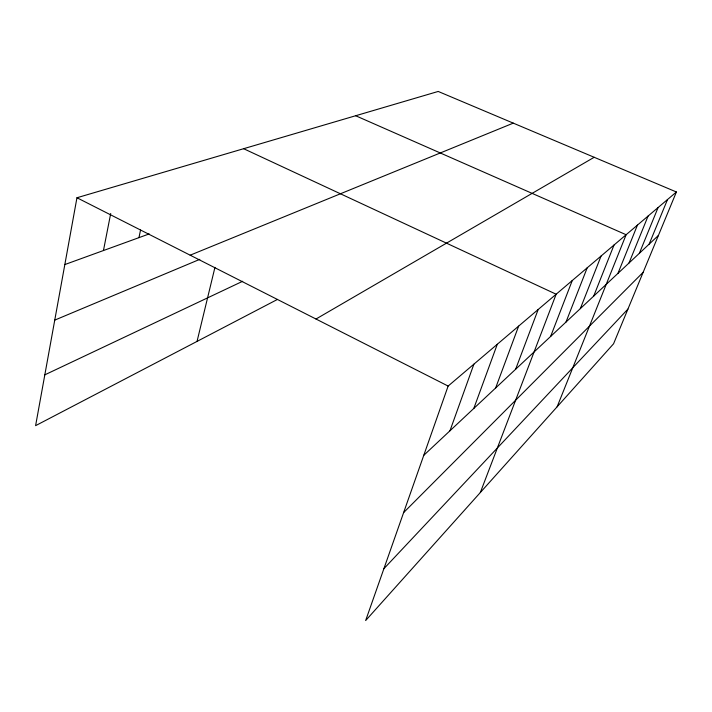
<?xml version="1.0" encoding="UTF-8"?>
<svg xmlns="http://www.w3.org/2000/svg" width="712" height="712" viewBox="0 0 712 712"><rect width="100%" height="100%" fill="white"/><g stroke="black" fill="none" stroke-linecap="round" stroke-linejoin="round"><path stroke-width="1.07" d="M676.4 191.982L448.133 386.064L365.648 620.553L613.566 343.789L676.4 191.982L438.209 91.448L76.958 197.749L35.6 425.66L277.511 299.405M103.454 250.535L110.707 213.484M138.956 237.639L140.549 230.038M197.046 341.395L214.944 267.374M449.957 430.787L473.898 364.161M473.809 408.439L497.296 344.261M495.614 388.013L518.639 326.114M515.63 369.252L538.183 309.498M480.324 492.544L556.152 294.216L243.629 148.701M550.625 336.464L572.261 280.528M566.004 322.047L587.195 267.828M580.333 308.625L601.079 256.017M593.701 296.094L614.029 245.008M557.122 406.81L626.124 234.729L355.653 115.736M617.954 273.372L637.454 225.09M628.981 263.048L648.089 216.048M639.358 253.321L658.093 207.548M649.148 244.145L667.509 199.538M383.893 568.701L627.931 309.088M403.624 512.596L643.167 272.278M423.765 455.333L658.395 235.476M315.995 319.02L594.191 157.281M44.82 374.841L242.694 281.267M54.753 320.115L199.805 259.337M190.166 255.19L513.281 123.132M64.837 264.561L149.191 233.928M76.958 197.749L448.133 386.064"/></g></svg>
